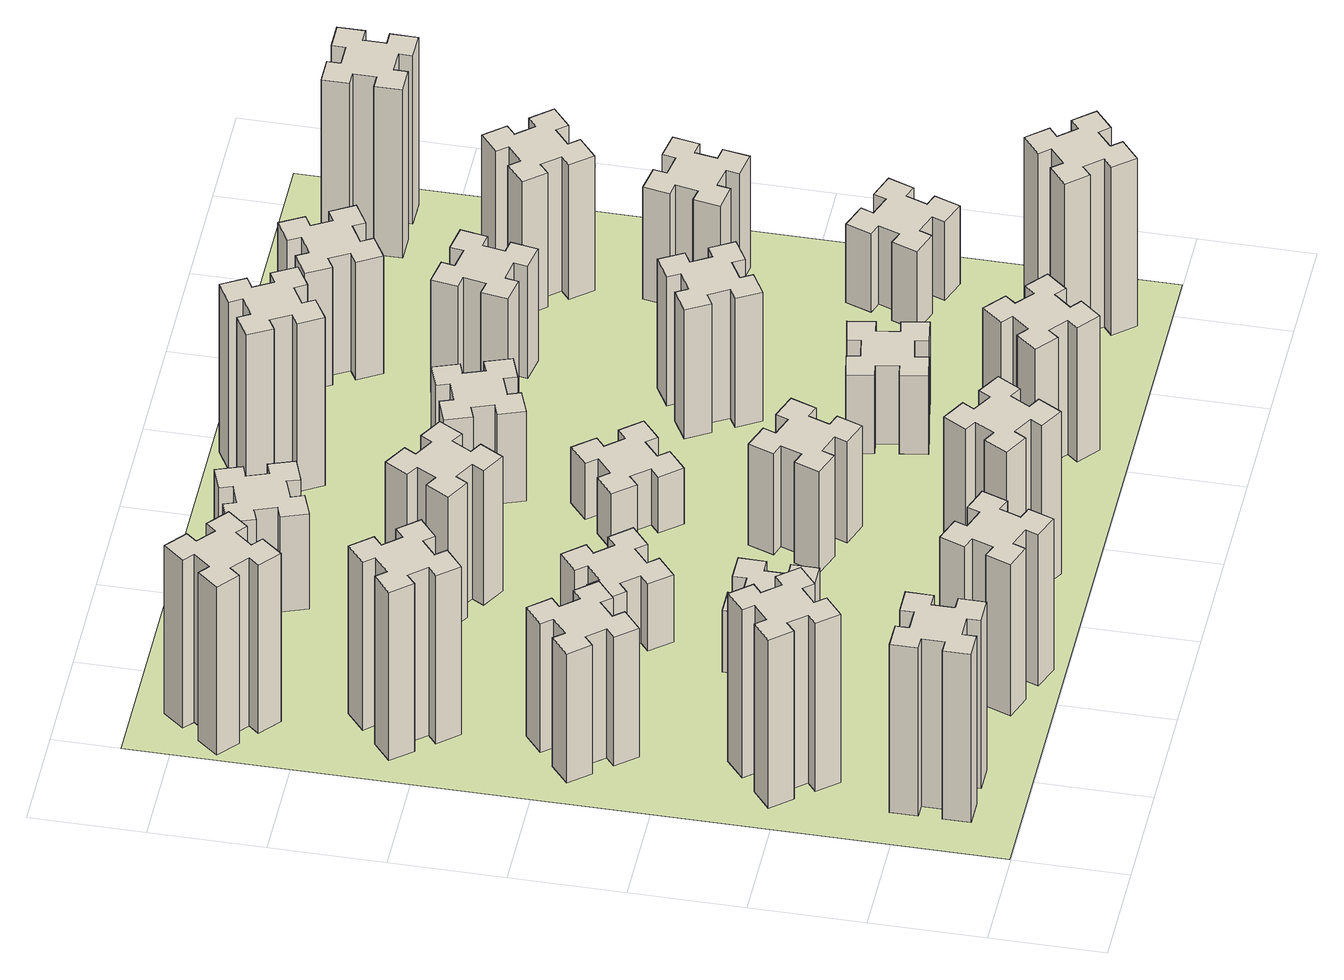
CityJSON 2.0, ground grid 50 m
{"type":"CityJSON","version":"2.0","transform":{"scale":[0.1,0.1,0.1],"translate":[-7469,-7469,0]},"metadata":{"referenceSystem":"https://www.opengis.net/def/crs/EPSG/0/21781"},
"CityObjects":{
"building1":{"type":"Building","attributes":{"class":"1000","function":"1000","usage":"1000","yearOfConstruction":2016,"roofType":"1000","measuredHeight":90,"storeysAboveGround":30,"storeysBelowGround":0},"geometry":[{"type":"Solid","lod":"1","boundaries":[[[[0,1,2,3,4,5,6,7,8,9,10,11,12,13,14,15,16,17,18,19]],[[17,16,20,21]],[[16,15,22,20]],[[15,14,23,22]],[[14,13,24,23]],[[13,12,25,24]],[[12,11,26,25]],[[11,10,27,26]],[[10,9,28,27]],[[9,8,29,28]],[[8,7,30,29]],[[7,6,31,30]],[[6,5,32,31]],[[5,4,33,32]],[[4,3,34,33]],[[3,2,35,34]],[[2,1,36,35]],[[1,0,37,36]],[[0,19,38,37]],[[19,18,39,38]],[[18,17,21,39]],[[24,25,26,27,28,29,30,31,32,33,34,35,36,37,38,39,21,20,22,23]]]]}]},
"building2":{"type":"Building","attributes":{"class":"1000","function":"1000","usage":"1000","yearOfConstruction":2016,"roofType":"1000","measuredHeight":90,"storeysAboveGround":30,"storeysBelowGround":0},"geometry":[{"type":"Solid","lod":"1","boundaries":[[[[40,41,42,43,44,45,46,47,48,49,50,51,52,53,54,55,56,57,58,59]],[[57,56,60,61]],[[56,55,62,60]],[[55,54,63,62]],[[54,53,64,63]],[[53,52,65,64]],[[52,51,66,65]],[[51,50,67,66]],[[50,49,68,67]],[[49,48,69,68]],[[48,47,70,69]],[[47,46,71,70]],[[46,45,72,71]],[[45,44,73,72]],[[44,43,74,73]],[[43,42,75,74]],[[42,41,76,75]],[[41,40,77,76]],[[40,59,78,77]],[[59,58,79,78]],[[58,57,61,79]],[[64,65,66,67,68,69,70,71,72,73,74,75,76,77,78,79,61,60,62,63]]]]}]},
"building3":{"type":"Building","attributes":{"class":"1000","function":"1000","usage":"1000","yearOfConstruction":2016,"roofType":"1000","measuredHeight":69,"storeysAboveGround":30,"storeysBelowGround":0},"geometry":[{"type":"Solid","lod":"1","boundaries":[[[[80,81,82,83,84,85,86,87,88,89,90,91,92,93,94,95,96,97,98,99]],[[97,96,100,101]],[[96,95,102,100]],[[95,94,103,102]],[[94,93,104,103]],[[93,92,105,104]],[[92,91,106,105]],[[91,90,107,106]],[[90,89,108,107]],[[89,88,109,108]],[[88,87,110,109]],[[87,86,111,110]],[[86,85,112,111]],[[85,84,113,112]],[[84,83,114,113]],[[83,82,115,114]],[[82,81,116,115]],[[81,80,117,116]],[[80,99,118,117]],[[99,98,119,118]],[[98,97,101,119]],[[104,105,106,107,108,109,110,111,112,113,114,115,116,117,118,119,101,100,102,103]]]]}]},
"building4":{"type":"Building","attributes":{"class":"1000","function":"1000","usage":"1000","yearOfConstruction":2016,"roofType":"1000","measuredHeight":90,"storeysAboveGround":30,"storeysBelowGround":0},"geometry":[{"type":"Solid","lod":"1","boundaries":[[[[120,121,122,123,124,125,126,127,128,129,130,131,132,133,134,135,136,137,138,139]],[[137,136,140,141]],[[136,135,142,140]],[[135,134,143,142]],[[134,133,144,143]],[[133,132,145,144]],[[132,131,146,145]],[[131,130,147,146]],[[130,129,148,147]],[[129,128,149,148]],[[128,127,150,149]],[[127,126,151,150]],[[126,125,152,151]],[[125,124,153,152]],[[124,123,154,153]],[[123,122,155,154]],[[122,121,156,155]],[[121,120,157,156]],[[120,139,158,157]],[[139,138,159,158]],[[138,137,141,159]],[[144,145,146,147,148,149,150,151,152,153,154,155,156,157,158,159,141,140,142,143]]]]}]},
"building5":{"type":"Building","attributes":{"class":"1000","function":"1000","usage":"1000","yearOfConstruction":2016,"roofType":"1000","measuredHeight":81,"storeysAboveGround":30,"storeysBelowGround":0},"geometry":[{"type":"Solid","lod":"1","boundaries":[[[[160,161,162,163,164,165,166,167,168,169,170,171,172,173,174,175,176,177,178,179]],[[177,176,180,181]],[[176,175,182,180]],[[175,174,183,182]],[[174,173,184,183]],[[173,172,185,184]],[[172,171,186,185]],[[171,170,187,186]],[[170,169,188,187]],[[169,168,189,188]],[[168,167,190,189]],[[167,166,191,190]],[[166,165,192,191]],[[165,164,193,192]],[[164,163,194,193]],[[163,162,195,194]],[[162,161,196,195]],[[161,160,197,196]],[[160,179,198,197]],[[179,178,199,198]],[[178,177,181,199]],[[184,185,186,187,188,189,190,191,192,193,194,195,196,197,198,199,181,180,182,183]]]]}]},
"building6":{"type":"Building","attributes":{"class":"1000","function":"1000","usage":"1000","yearOfConstruction":2016,"roofType":"1000","measuredHeight":90,"storeysAboveGround":30,"storeysBelowGround":0},"geometry":[{"type":"Solid","lod":"1","boundaries":[[[[200,201,202,203,204,205,206,207,208,209,210,211,212,213,214,215,216,217,218,219]],[[217,216,220,221]],[[216,215,222,220]],[[215,214,223,222]],[[214,213,224,223]],[[213,212,225,224]],[[212,211,226,225]],[[211,210,227,226]],[[210,209,228,227]],[[209,208,229,228]],[[208,207,230,229]],[[207,206,231,230]],[[206,205,232,231]],[[205,204,233,232]],[[204,203,234,233]],[[203,202,235,234]],[[202,201,236,235]],[[201,200,237,236]],[[200,219,238,237]],[[219,218,239,238]],[[218,217,221,239]],[[224,225,226,227,228,229,230,231,232,233,234,235,236,237,238,239,221,220,222,223]]]]}]},
"building7":{"type":"Building","attributes":{"class":"1000","function":"1000","usage":"1000","yearOfConstruction":2016,"roofType":"1000","measuredHeight":33,"storeysAboveGround":30,"storeysBelowGround":0},"geometry":[{"type":"Solid","lod":"1","boundaries":[[[[240,241,242,243,244,245,246,247,248,249,250,251,252,253,254,255,256,257,258,259]],[[257,256,260,261]],[[256,255,262,260]],[[255,254,263,262]],[[254,253,264,263]],[[253,252,265,264]],[[252,251,266,265]],[[251,250,267,266]],[[250,249,268,267]],[[249,248,269,268]],[[248,247,270,269]],[[247,246,271,270]],[[246,245,272,271]],[[245,244,273,272]],[[244,243,274,273]],[[243,242,275,274]],[[242,241,276,275]],[[241,240,277,276]],[[240,259,278,277]],[[259,258,279,278]],[[258,257,261,279]],[[264,265,266,267,268,269,270,271,272,273,274,275,276,277,278,279,261,260,262,263]]]]}]},
"building8":{"type":"Building","attributes":{"class":"1000","function":"1000","usage":"1000","yearOfConstruction":2016,"roofType":"1000","measuredHeight":36,"storeysAboveGround":30,"storeysBelowGround":0},"geometry":[{"type":"Solid","lod":"1","boundaries":[[[[280,281,282,283,284,285,286,287,288,289,290,291,292,293,294,295,296,297,298,299]],[[297,296,300,301]],[[296,295,302,300]],[[295,294,303,302]],[[294,293,304,303]],[[293,292,305,304]],[[292,291,306,305]],[[291,290,307,306]],[[290,289,308,307]],[[289,288,309,308]],[[288,287,310,309]],[[287,286,311,310]],[[286,285,312,311]],[[285,284,313,312]],[[284,283,314,313]],[[283,282,315,314]],[[282,281,316,315]],[[281,280,317,316]],[[280,299,318,317]],[[299,298,319,318]],[[298,297,301,319]],[[304,305,306,307,308,309,310,311,312,313,314,315,316,317,318,319,301,300,302,303]]]]}]},
"building9":{"type":"Building","attributes":{"class":"1000","function":"1000","usage":"1000","yearOfConstruction":2016,"roofType":"1000","measuredHeight":87,"storeysAboveGround":30,"storeysBelowGround":0},"geometry":[{"type":"Solid","lod":"1","boundaries":[[[[320,321,322,323,324,325,326,327,328,329,330,331,332,333,334,335,336,337,338,339]],[[337,336,340,341]],[[336,335,342,340]],[[335,334,343,342]],[[334,333,344,343]],[[333,332,345,344]],[[332,331,346,345]],[[331,330,347,346]],[[330,329,348,347]],[[329,328,349,348]],[[328,327,350,349]],[[327,326,351,350]],[[326,325,352,351]],[[325,324,353,352]],[[324,323,354,353]],[[323,322,355,354]],[[322,321,356,355]],[[321,320,357,356]],[[320,339,358,357]],[[339,338,359,358]],[[338,337,341,359]],[[344,345,346,347,348,349,350,351,352,353,354,355,356,357,358,359,341,340,342,343]]]]}]},
"building10":{"type":"Building","attributes":{"class":"1000","function":"1000","usage":"1000","yearOfConstruction":2016,"roofType":"1000","measuredHeight":72,"storeysAboveGround":30,"storeysBelowGround":0},"geometry":[{"type":"Solid","lod":"1","boundaries":[[[[360,361,362,363,364,365,366,367,368,369,370,371,372,373,374,375,376,377,378,379]],[[377,376,380,381]],[[376,375,382,380]],[[375,374,383,382]],[[374,373,384,383]],[[373,372,385,384]],[[372,371,386,385]],[[371,370,387,386]],[[370,369,388,387]],[[369,368,389,388]],[[368,367,390,389]],[[367,366,391,390]],[[366,365,392,391]],[[365,364,393,392]],[[364,363,394,393]],[[363,362,395,394]],[[362,361,396,395]],[[361,360,397,396]],[[360,379,398,397]],[[379,378,399,398]],[[378,377,381,399]],[[384,385,386,387,388,389,390,391,392,393,394,395,396,397,398,399,381,380,382,383]]]]}]},
"building11":{"type":"Building","attributes":{"class":"1000","function":"1000","usage":"1000","yearOfConstruction":2016,"roofType":"1000","measuredHeight":51,"storeysAboveGround":30,"storeysBelowGround":0},"geometry":[{"type":"Solid","lod":"1","boundaries":[[[[400,401,402,403,404,405,406,407,408,409,410,411,412,413,414,415,416,417,418,419]],[[417,416,420,421]],[[416,415,422,420]],[[415,414,423,422]],[[414,413,424,423]],[[413,412,425,424]],[[412,411,426,425]],[[411,410,427,426]],[[410,409,428,427]],[[409,408,429,428]],[[408,407,430,429]],[[407,406,431,430]],[[406,405,432,431]],[[405,404,433,432]],[[404,403,434,433]],[[403,402,435,434]],[[402,401,436,435]],[[401,400,437,436]],[[400,419,438,437]],[[419,418,439,438]],[[418,417,421,439]],[[424,425,426,427,428,429,430,431,432,433,434,435,436,437,438,439,421,420,422,423]]]]}]},
"building12":{"type":"Building","attributes":{"class":"1000","function":"1000","usage":"1000","yearOfConstruction":2016,"roofType":"1000","measuredHeight":54,"storeysAboveGround":30,"storeysBelowGround":0},"geometry":[{"type":"Solid","lod":"1","boundaries":[[[[440,441,442,443,444,445,446,447,448,449,450,451,452,453,454,455,456,457,458,459]],[[457,456,460,461]],[[456,455,462,460]],[[455,454,463,462]],[[454,453,464,463]],[[453,452,465,464]],[[452,451,466,465]],[[451,450,467,466]],[[450,449,468,467]],[[449,448,469,468]],[[448,447,470,469]],[[447,446,471,470]],[[446,445,472,471]],[[445,444,473,472]],[[444,443,474,473]],[[443,442,475,474]],[[442,441,476,475]],[[441,440,477,476]],[[440,459,478,477]],[[459,458,479,478]],[[458,457,461,479]],[[464,465,466,467,468,469,470,471,472,473,474,475,476,477,478,479,461,460,462,463]]]]}]},
"building13":{"type":"Building","attributes":{"class":"1000","function":"1000","usage":"1000","yearOfConstruction":2016,"roofType":"1000","measuredHeight":30,"storeysAboveGround":30,"storeysBelowGround":0},"geometry":[{"type":"Solid","lod":"1","boundaries":[[[[480,481,482,483,484,485,486,487,488,489,490,491,492,493,494,495,496,497,498,499]],[[497,496,500,501]],[[496,495,502,500]],[[495,494,503,502]],[[494,493,504,503]],[[493,492,505,504]],[[492,491,506,505]],[[491,490,507,506]],[[490,489,508,507]],[[489,488,509,508]],[[488,487,510,509]],[[487,486,511,510]],[[486,485,512,511]],[[485,484,513,512]],[[484,483,514,513]],[[483,482,515,514]],[[482,481,516,515]],[[481,480,517,516]],[[480,499,518,517]],[[499,498,519,518]],[[498,497,501,519]],[[504,505,506,507,508,509,510,511,512,513,514,515,516,517,518,519,501,500,502,503]]]]}]},
"building14":{"type":"Building","attributes":{"class":"1000","function":"1000","usage":"1000","yearOfConstruction":2016,"roofType":"1000","measuredHeight":72,"storeysAboveGround":30,"storeysBelowGround":0},"geometry":[{"type":"Solid","lod":"1","boundaries":[[[[520,521,522,523,524,525,526,527,528,529,530,531,532,533,534,535,536,537,538,539]],[[537,536,540,541]],[[536,535,542,540]],[[535,534,543,542]],[[534,533,544,543]],[[533,532,545,544]],[[532,531,546,545]],[[531,530,547,546]],[[530,529,548,547]],[[529,528,549,548]],[[528,527,550,549]],[[527,526,551,550]],[[526,525,552,551]],[[525,524,553,552]],[[524,523,554,553]],[[523,522,555,554]],[[522,521,556,555]],[[521,520,557,556]],[[520,539,558,557]],[[539,538,559,558]],[[538,537,541,559]],[[544,545,546,547,548,549,550,551,552,553,554,555,556,557,558,559,541,540,542,543]]]]}]},
"building15":{"type":"Building","attributes":{"class":"1000","function":"1000","usage":"1000","yearOfConstruction":2016,"roofType":"1000","measuredHeight":48,"storeysAboveGround":30,"storeysBelowGround":0},"geometry":[{"type":"Solid","lod":"1","boundaries":[[[[560,561,562,563,564,565,566,567,568,569,570,571,572,573,574,575,576,577,578,579]],[[577,576,580,581]],[[576,575,582,580]],[[575,574,583,582]],[[574,573,584,583]],[[573,572,585,584]],[[572,571,586,585]],[[571,570,587,586]],[[570,569,588,587]],[[569,568,589,588]],[[568,567,590,589]],[[567,566,591,590]],[[566,565,592,591]],[[565,564,593,592]],[[564,563,594,593]],[[563,562,595,594]],[[562,561,596,595]],[[561,560,597,596]],[[560,579,598,597]],[[579,578,599,598]],[[578,577,581,599]],[[584,585,586,587,588,589,590,591,592,593,594,595,596,597,598,599,581,580,582,583]]]]}]},
"building16":{"type":"Building","attributes":{"class":"1000","function":"1000","usage":"1000","yearOfConstruction":2016,"roofType":"1000","measuredHeight":90,"storeysAboveGround":30,"storeysBelowGround":0},"geometry":[{"type":"Solid","lod":"1","boundaries":[[[[600,601,602,603,604,605,606,607,608,609,610,611,612,613,614,615,616,617,618,619]],[[617,616,620,621]],[[616,615,622,620]],[[615,614,623,622]],[[614,613,624,623]],[[613,612,625,624]],[[612,611,626,625]],[[611,610,627,626]],[[610,609,628,627]],[[609,608,629,628]],[[608,607,630,629]],[[607,606,631,630]],[[606,605,632,631]],[[605,604,633,632]],[[604,603,634,633]],[[603,602,635,634]],[[602,601,636,635]],[[601,600,637,636]],[[600,619,638,637]],[[619,618,639,638]],[[618,617,621,639]],[[624,625,626,627,628,629,630,631,632,633,634,635,636,637,638,639,621,620,622,623]]]]}]},
"building17":{"type":"Building","attributes":{"class":"1000","function":"1000","usage":"1000","yearOfConstruction":2016,"roofType":"1000","measuredHeight":42,"storeysAboveGround":30,"storeysBelowGround":0},"geometry":[{"type":"Solid","lod":"1","boundaries":[[[[640,641,642,643,644,645,646,647,648,649,650,651,652,653,654,655,656,657,658,659]],[[657,656,660,661]],[[656,655,662,660]],[[655,654,663,662]],[[654,653,664,663]],[[653,652,665,664]],[[652,651,666,665]],[[651,650,667,666]],[[650,649,668,667]],[[649,648,669,668]],[[648,647,670,669]],[[647,646,671,670]],[[646,645,672,671]],[[645,644,673,672]],[[644,643,674,673]],[[643,642,675,674]],[[642,641,676,675]],[[641,640,677,676]],[[640,659,678,677]],[[659,658,679,678]],[[658,657,661,679]],[[664,665,666,667,668,669,670,671,672,673,674,675,676,677,678,679,661,660,662,663]]]]}]},
"building18":{"type":"Building","attributes":{"class":"1000","function":"1000","usage":"1000","yearOfConstruction":2016,"roofType":"1000","measuredHeight":69,"storeysAboveGround":30,"storeysBelowGround":0},"geometry":[{"type":"Solid","lod":"1","boundaries":[[[[680,681,682,683,684,685,686,687,688,689,690,691,692,693,694,695,696,697,698,699]],[[697,696,700,701]],[[696,695,702,700]],[[695,694,703,702]],[[694,693,704,703]],[[693,692,705,704]],[[692,691,706,705]],[[691,690,707,706]],[[690,689,708,707]],[[689,688,709,708]],[[688,687,710,709]],[[687,686,711,710]],[[686,685,712,711]],[[685,684,713,712]],[[684,683,714,713]],[[683,682,715,714]],[[682,681,716,715]],[[681,680,717,716]],[[680,699,718,717]],[[699,698,719,718]],[[698,697,701,719]],[[704,705,706,707,708,709,710,711,712,713,714,715,716,717,718,719,701,700,702,703]]]]}]},
"building19":{"type":"Building","attributes":{"class":"1000","function":"1000","usage":"1000","yearOfConstruction":2016,"roofType":"1000","measuredHeight":60,"storeysAboveGround":30,"storeysBelowGround":0},"geometry":[{"type":"Solid","lod":"1","boundaries":[[[[720,721,722,723,724,725,726,727,728,729,730,731,732,733,734,735,736,737,738,739]],[[737,736,740,741]],[[736,735,742,740]],[[735,734,743,742]],[[734,733,744,743]],[[733,732,745,744]],[[732,731,746,745]],[[731,730,747,746]],[[730,729,748,747]],[[729,728,749,748]],[[728,727,750,749]],[[727,726,751,750]],[[726,725,752,751]],[[725,724,753,752]],[[724,723,754,753]],[[723,722,755,754]],[[722,721,756,755]],[[721,720,757,756]],[[720,739,758,757]],[[739,738,759,758]],[[738,737,741,759]],[[744,745,746,747,748,749,750,751,752,753,754,755,756,757,758,759,741,740,742,743]]]]}]},
"building20":{"type":"Building","attributes":{"class":"1000","function":"1000","usage":"1000","yearOfConstruction":2016,"roofType":"1000","measuredHeight":90,"storeysAboveGround":30,"storeysBelowGround":0},"geometry":[{"type":"Solid","lod":"1","boundaries":[[[[760,761,762,763,764,765,766,767,768,769,770,771,772,773,774,775,776,777,778,779]],[[777,776,780,781]],[[776,775,782,780]],[[775,774,783,782]],[[774,773,784,783]],[[773,772,785,784]],[[772,771,786,785]],[[771,770,787,786]],[[770,769,788,787]],[[769,768,789,788]],[[768,767,790,789]],[[767,766,791,790]],[[766,765,792,791]],[[765,764,793,792]],[[764,763,794,793]],[[763,762,795,794]],[[762,761,796,795]],[[761,760,797,796]],[[760,779,798,797]],[[779,778,799,798]],[[778,777,781,799]],[[784,785,786,787,788,789,790,791,792,793,794,795,796,797,798,799,781,780,782,783]]]]}]},
"building21":{"type":"Building","attributes":{"class":"1000","function":"1000","usage":"1000","yearOfConstruction":2016,"roofType":"1000","measuredHeight":63,"storeysAboveGround":30,"storeysBelowGround":0},"geometry":[{"type":"Solid","lod":"1","boundaries":[[[[800,801,802,803,804,805,806,807,808,809,810,811,812,813,814,815,816,817,818,819]],[[817,816,820,821]],[[816,815,822,820]],[[815,814,823,822]],[[814,813,824,823]],[[813,812,825,824]],[[812,811,826,825]],[[811,810,827,826]],[[810,809,828,827]],[[809,808,829,828]],[[808,807,830,829]],[[807,806,831,830]],[[806,805,832,831]],[[805,804,833,832]],[[804,803,834,833]],[[803,802,835,834]],[[802,801,836,835]],[[801,800,837,836]],[[800,819,838,837]],[[819,818,839,838]],[[818,817,821,839]],[[824,825,826,827,828,829,830,831,832,833,834,835,836,837,838,839,821,820,822,823]]]]}]},
"building22":{"type":"Building","attributes":{"class":"1000","function":"1000","usage":"1000","yearOfConstruction":2016,"roofType":"1000","measuredHeight":42,"storeysAboveGround":30,"storeysBelowGround":0},"geometry":[{"type":"Solid","lod":"1","boundaries":[[[[840,841,842,843,844,845,846,847,848,849,850,851,852,853,854,855,856,857,858,859]],[[857,856,860,861]],[[856,855,862,860]],[[855,854,863,862]],[[854,853,864,863]],[[853,852,865,864]],[[852,851,866,865]],[[851,850,867,866]],[[850,849,868,867]],[[849,848,869,868]],[[848,847,870,869]],[[847,846,871,870]],[[846,845,872,871]],[[845,844,873,872]],[[844,843,874,873]],[[843,842,875,874]],[[842,841,876,875]],[[841,840,877,876]],[[840,859,878,877]],[[859,858,879,878]],[[858,857,861,879]],[[864,865,866,867,868,869,870,871,872,873,874,875,876,877,878,879,861,860,862,863]]]]}]},
"building23":{"type":"Building","attributes":{"class":"1000","function":"1000","usage":"1000","yearOfConstruction":2016,"roofType":"1000","measuredHeight":60,"storeysAboveGround":30,"storeysBelowGround":0},"geometry":[{"type":"Solid","lod":"1","boundaries":[[[[880,881,882,883,884,885,886,887,888,889,890,891,892,893,894,895,896,897,898,899]],[[897,896,900,901]],[[896,895,902,900]],[[895,894,903,902]],[[894,893,904,903]],[[893,892,905,904]],[[892,891,906,905]],[[891,890,907,906]],[[890,889,908,907]],[[889,888,909,908]],[[888,887,910,909]],[[887,886,911,910]],[[886,885,912,911]],[[885,884,913,912]],[[884,883,914,913]],[[883,882,915,914]],[[882,881,916,915]],[[881,880,917,916]],[[880,899,918,917]],[[899,898,919,918]],[[898,897,901,919]],[[904,905,906,907,908,909,910,911,912,913,914,915,916,917,918,919,901,900,902,903]]]]}]},
"building24":{"type":"Building","attributes":{"class":"1000","function":"1000","usage":"1000","yearOfConstruction":2016,"roofType":"1000","measuredHeight":72,"storeysAboveGround":30,"storeysBelowGround":0},"geometry":[{"type":"Solid","lod":"1","boundaries":[[[[920,921,922,923,924,925,926,927,928,929,930,931,932,933,934,935,936,937,938,939]],[[937,936,940,941]],[[936,935,942,940]],[[935,934,943,942]],[[934,933,944,943]],[[933,932,945,944]],[[932,931,946,945]],[[931,930,947,946]],[[930,929,948,947]],[[929,928,949,948]],[[928,927,950,949]],[[927,926,951,950]],[[926,925,952,951]],[[925,924,953,952]],[[924,923,954,953]],[[923,922,955,954]],[[922,921,956,955]],[[921,920,957,956]],[[920,939,958,957]],[[939,938,959,958]],[[938,937,941,959]],[[944,945,946,947,948,949,950,951,952,953,954,955,956,957,958,959,941,940,942,943]]]]}]},
"building25":{"type":"Building","attributes":{"class":"1000","function":"1000","usage":"1000","yearOfConstruction":2016,"roofType":"1000","measuredHeight":90,"storeysAboveGround":30,"storeysBelowGround":0},"geometry":[{"type":"Solid","lod":"1","boundaries":[[[[960,961,962,963,964,965,966,967,968,969,970,971,972,973,974,975,976,977,978,979]],[[977,976,980,981]],[[976,975,982,980]],[[975,974,983,982]],[[974,973,984,983]],[[973,972,985,984]],[[972,971,986,985]],[[971,970,987,986]],[[970,969,988,987]],[[969,968,989,988]],[[968,967,990,989]],[[967,966,991,990]],[[966,965,992,991]],[[965,964,993,992]],[[964,963,994,993]],[[963,962,995,994]],[[962,961,996,995]],[[961,960,997,996]],[[960,979,998,997]],[[979,978,999,998]],[[978,977,981,999]],[[984,985,986,987,988,989,990,991,992,993,994,995,996,997,998,999,981,980,982,983]]]]}]},
"landuse1":{"type":"LandUse","attributes":{"name":"plot1","function":"1010"},"geometry":[{"type":"MultiSurface","lod":"1","boundaries":[[[1000,1001,1002,1003]]]}]}
},
"vertices":[
[265,425,0],[265,325,0],[205,325,0],[205,205,0],[325,205,0],[325,265,0],[425,265,0],[425,205,0],[545,205,0],[545,325,0],[485,325,0],[485,425,0],[545,425,0],[545,545,0],[425,545,0],[425,485,0],[325,485,0],[325,545,0],[205,545,0],[205,425,0],[325,485,900],[325,545,900],[425,485,900],[425,545,900],[545,545,900],[545,425,900],[485,425,900],[485,325,900],[545,325,900],[545,205,900],[425,205,900],[425,265,900],[325,265,900],[325,205,900],[205,205,900],[205,325,900],[265,325,900],[265,425,900],[205,425,900],[205,545,900],
[492,1048,0],[427,1124,0],[473,1163,0],[396,1255,0],[304,1178,0],[343,1132,0],[266,1067,0],[228,1113,0],[136,1036,0],[213,944,0],[259,983,0],[323,906,0],[277,868,0],[354,776,0],[446,853,0],[408,899,0],[484,963,0],[523,917,0],[615,994,0],[538,1086,0],[484,963,900],[523,917,900],[408,899,900],[446,853,900],[354,776,900],[277,868,900],[323,906,900],[259,983,900],[213,944,900],[136,1036,900],[228,1113,900],[266,1067,900],[343,1132,900],[304,1178,900],[396,1255,900],[473,1163,900],[427,1124,900],[492,1048,900],[538,1086,900],[615,994,900],
[492,1888,0],[427,1964,0],[473,2003,0],[396,2095,0],[304,2018,0],[343,1972,0],[266,1907,0],[228,1953,0],[136,1876,0],[213,1784,0],[259,1823,0],[323,1746,0],[277,1708,0],[354,1616,0],[446,1693,0],[408,1739,0],[484,1803,0],[523,1757,0],[615,1834,0],[538,1926,0],[484,1803,690],[523,1757,690],[408,1739,690],[446,1693,690],[354,1616,690],[277,1708,690],[323,1746,690],[259,1823,690],[213,1784,690],[136,1876,690],[228,1953,690],[266,1907,690],[343,1972,690],[304,2018,690],[396,2095,690],[473,2003,690],[427,1964,690],[492,1888,690],[538,1926,690],[615,1834,690],
[492,2628,0],[427,2704,0],[473,2743,0],[396,2835,0],[304,2758,0],[343,2712,0],[266,2647,0],[228,2693,0],[136,2616,0],[213,2524,0],[259,2563,0],[323,2486,0],[277,2448,0],[354,2356,0],[446,2433,0],[408,2479,0],[484,2543,0],[523,2497,0],[615,2574,0],[538,2666,0],[484,2543,900],[523,2497,900],[408,2479,900],[446,2433,900],[354,2356,900],[277,2448,900],[323,2486,900],[259,2563,900],[213,2524,900],[136,2616,900],[228,2693,900],[266,2647,900],[343,2712,900],[304,2758,900],[396,2835,900],[473,2743,900],[427,2704,900],[492,2628,900],[538,2666,900],[615,2574,900],
[1029,360,0],[995,266,0],[939,287,0],[897,174,0],[1010,133,0],[1031,189,0],[1125,155,0],[1104,99,0],[1217,57,0],[1258,170,0],[1202,191,0],[1236,285,0],[1292,264,0],[1333,377,0],[1220,418,0],[1200,362,0],[1106,396,0],[1127,452,0],[1014,493,0],[973,380,0],[1106,396,810],[1127,452,810],[1200,362,810],[1220,418,810],[1333,377,810],[1292,264,810],[1236,285,810],[1202,191,810],[1258,170,810],[1217,57,810],[1104,99,810],[1125,155,810],[1031,189,810],[1010,133,810],[897,174,810],[939,287,810],[995,266,810],[1029,360,810],[973,380,810],[1014,493,810],
[384,3387,0],[308,3452,0],[346,3498,0],[254,3575,0],[177,3483,0],[223,3444,0],[159,3368,0],[113,3406,0],[36,3314,0],[128,3237,0],[166,3283,0],[243,3219,0],[204,3173,0],[296,3096,0],[373,3188,0],[327,3226,0],[392,3303,0],[438,3264,0],[515,3356,0],[423,3433,0],[392,3303,900],[438,3264,900],[327,3226,900],[373,3188,900],[296,3096,900],[204,3173,900],[243,3219,900],[166,3283,900],[128,3237,900],[36,3314,900],[113,3406,900],[159,3368,900],[223,3444,900],[177,3483,900],[254,3575,900],[346,3498,900],[308,3452,900],[384,3387,900],[423,3433,900],[515,3356,900],
[1065,1105,0],[1165,1105,0],[1165,1045,0],[1285,1045,0],[1285,1165,0],[1225,1165,0],[1225,1265,0],[1285,1265,0],[1285,1385,0],[1165,1385,0],[1165,1325,0],[1065,1325,0],[1065,1385,0],[945,1385,0],[945,1265,0],[1005,1265,0],[1005,1165,0],[945,1165,0],[945,1045,0],[1065,1045,0],[1005,1165,330],[945,1165,330],[1005,1265,330],[945,1265,330],[945,1385,330],[1065,1385,330],[1065,1325,330],[1165,1325,330],[1165,1385,330],[1285,1385,330],[1285,1265,330],[1225,1265,330],[1225,1165,330],[1285,1165,330],[1285,1045,330],[1165,1045,330],[1165,1105,330],[1065,1105,330],[1065,1045,330],[945,1045,330],
[1083,1972,0],[1006,1907,0],[968,1953,0],[876,1876,0],[953,1784,0],[999,1823,0],[1063,1746,0],[1017,1708,0],[1094,1616,0],[1186,1693,0],[1148,1739,0],[1224,1803,0],[1263,1757,0],[1355,1834,0],[1278,1926,0],[1232,1888,0],[1167,1964,0],[1213,2003,0],[1136,2095,0],[1044,2018,0],[1167,1964,360],[1213,2003,360],[1232,1888,360],[1278,1926,360],[1355,1834,360],[1263,1757,360],[1224,1803,360],[1148,1739,360],[1186,1693,360],[1094,1616,360],[1017,1708,360],[1063,1746,360],[999,1823,360],[953,1784,360],[876,1876,360],[968,1953,360],[1006,1907,360],[1083,1972,360],[1044,2018,360],[1136,2095,360],
[1657,305,0],[1744,255,0],[1714,203,0],[1818,143,0],[1878,247,0],[1826,277,0],[1876,364,0],[1928,334,0],[1988,438,0],[1884,498,0],[1854,446,0],[1767,496,0],[1797,548,0],[1693,608,0],[1633,504,0],[1685,474,0],[1635,387,0],[1583,417,0],[1523,313,0],[1627,253,0],[1635,387,870],[1583,417,870],[1685,474,870],[1633,504,870],[1693,608,870],[1797,548,870],[1767,496,870],[1854,446,870],[1884,498,870],[1988,438,870],[1928,334,870],[1876,364,870],[1826,277,870],[1878,247,870],[1818,143,870],[1714,203,870],[1744,255,870],[1657,305,870],[1627,253,870],[1523,313,870],
[1314,2666,0],[1227,2716,0],[1257,2768,0],[1153,2828,0],[1093,2724,0],[1145,2694,0],[1095,2607,0],[1043,2637,0],[983,2533,0],[1087,2473,0],[1117,2525,0],[1204,2475,0],[1174,2423,0],[1278,2363,0],[1338,2467,0],[1286,2497,0],[1336,2584,0],[1388,2554,0],[1448,2658,0],[1344,2718,0],[1336,2584,720],[1388,2554,720],[1286,2497,720],[1338,2467,720],[1278,2363,720],[1174,2423,720],[1204,2475,720],[1117,2525,720],[1087,2473,720],[983,2533,720],[1043,2637,720],[1095,2607,720],[1145,2694,720],[1093,2724,720],[1153,2828,720],[1257,2768,720],[1227,2716,720],[1314,2666,720],[1344,2718,720],[1448,2658,720],
[1125,3456,0],[1031,3422,0],[1010,3478,0],[897,3437,0],[939,3324,0],[995,3345,0],[1029,3251,0],[973,3230,0],[1014,3117,0],[1127,3159,0],[1106,3215,0],[1200,3249,0],[1220,3193,0],[1333,3234,0],[1292,3347,0],[1236,3326,0],[1202,3420,0],[1258,3440,0],[1217,3553,0],[1104,3512,0],[1202,3420,510],[1258,3440,510],[1236,3326,510],[1292,3347,510],[1333,3234,510],[1220,3193,510],[1200,3249,510],[1106,3215,510],[1127,3159,510],[1014,3117,510],[973,3230,510],[1029,3251,510],[995,3345,510],[939,3324,510],[897,3437,510],[1010,3478,510],[1031,3422,510],[1125,3456,510],[1104,3512,510],[1217,3553,510],
[1769,1300,0],[1735,1206,0],[1679,1227,0],[1637,1114,0],[1750,1073,0],[1771,1129,0],[1865,1095,0],[1844,1039,0],[1957,997,0],[1998,1110,0],[1942,1131,0],[1976,1225,0],[2032,1204,0],[2073,1317,0],[1960,1358,0],[1940,1302,0],[1846,1336,0],[1867,1392,0],[1754,1433,0],[1713,1320,0],[1846,1336,540],[1867,1392,540],[1940,1302,540],[1960,1358,540],[2073,1317,540],[2032,1204,540],[1976,1225,540],[1942,1131,540],[1998,1110,540],[1957,997,540],[1844,1039,540],[1865,1095,540],[1771,1129,540],[1750,1073,540],[1637,1114,540],[1679,1227,540],[1735,1206,540],[1769,1300,540],[1713,1320,540],[1754,1433,540],
[1972,1988,0],[1907,2064,0],[1953,2103,0],[1876,2195,0],[1784,2118,0],[1823,2072,0],[1746,2007,0],[1708,2053,0],[1616,1976,0],[1693,1884,0],[1739,1923,0],[1803,1846,0],[1757,1808,0],[1834,1716,0],[1926,1793,0],[1888,1839,0],[1964,1903,0],[2003,1857,0],[2095,1934,0],[2018,2026,0],[1964,1903,300],[2003,1857,300],[1888,1839,300],[1926,1793,300],[1834,1716,300],[1757,1808,300],[1803,1846,300],[1739,1923,300],[1693,1884,300],[1616,1976,300],[1708,2053,300],[1746,2007,300],[1823,2072,300],[1784,2118,300],[1876,2195,300],[1953,2103,300],[1907,2064,300],[1972,1988,300],[2018,2026,300],[2095,1934,300],
[2486,323,0],[2563,259,0],[2524,213,0],[2616,136,0],[2693,228,0],[2647,266,0],[2712,343,0],[2758,304,0],[2835,396,0],[2743,473,0],[2704,427,0],[2628,492,0],[2666,538,0],[2574,615,0],[2497,523,0],[2543,484,0],[2479,408,0],[2433,446,0],[2356,354,0],[2448,277,0],[2479,408,720],[2433,446,720],[2543,484,720],[2497,523,720],[2574,615,720],[2666,538,720],[2628,492,720],[2704,427,720],[2743,473,720],[2835,396,720],[2758,304,720],[2712,343,720],[2647,266,720],[2693,228,720],[2616,136,720],[2524,213,720],[2563,259,720],[2486,323,720],[2448,277,720],[2356,354,720],
[1946,2475,0],[2040,2509,0],[2060,2453,0],[2173,2494,0],[2132,2607,0],[2076,2586,0],[2042,2680,0],[2098,2700,0],[2057,2813,0],[1944,2772,0],[1965,2716,0],[1871,2682,0],[1850,2738,0],[1737,2697,0],[1779,2584,0],[1835,2605,0],[1869,2511,0],[1813,2490,0],[1854,2377,0],[1967,2419,0],[1869,2511,480],[1813,2490,480],[1835,2605,480],[1779,2584,480],[1737,2697,480],[1850,2738,480],[1871,2682,480],[1965,2716,480],[1944,2772,480],[2057,2813,480],[2098,2700,480],[2042,2680,480],[2076,2586,480],[2132,2607,480],[2173,2494,480],[2060,2453,480],[2040,2509,480],[1946,2475,480],[1967,2419,480],[1854,2377,480],
[1844,3556,0],[1757,3506,0],[1727,3558,0],[1623,3498,0],[1683,3394,0],[1735,3424,0],[1785,3337,0],[1733,3307,0],[1793,3203,0],[1897,3263,0],[1867,3315,0],[1954,3365,0],[1984,3313,0],[2088,3373,0],[2028,3477,0],[1976,3447,0],[1926,3534,0],[1978,3564,0],[1918,3668,0],[1814,3608,0],[1926,3534,900],[1978,3564,900],[1976,3447,900],[2028,3477,900],[2088,3373,900],[1984,3313,900],[1954,3365,900],[1867,3315,900],[1897,3263,900],[1793,3203,900],[1733,3307,900],[1785,3337,900],[1735,3424,900],[1683,3394,900],[1623,3498,900],[1727,3558,900],[1757,3506,900],[1844,3556,900],[1814,3608,900],[1918,3668,900],
[2625,1132,0],[2527,1115,0],[2517,1174,0],[2398,1153,0],[2419,1035,0],[2478,1045,0],[2496,947,0],[2437,937,0],[2457,818,0],[2576,839,0],[2565,898,0],[2664,916,0],[2674,857,0],[2792,877,0],[2771,996,0],[2712,985,0],[2695,1084,0],[2754,1094,0],[2733,1212,0],[2615,1191,0],[2695,1084,420],[2754,1094,420],[2712,985,420],[2771,996,420],[2792,877,420],[2674,857,420],[2664,916,420],[2565,898,420],[2576,839,420],[2457,818,420],[2437,937,420],[2496,947,420],[2478,1045,420],[2419,1035,420],[2398,1153,420],[2517,1174,420],[2527,1115,420],[2625,1132,420],[2615,1191,420],[2733,1212,420],
[2475,1744,0],[2525,1657,0],[2473,1627,0],[2533,1523,0],[2637,1583,0],[2607,1635,0],[2694,1685,0],[2724,1633,0],[2828,1693,0],[2768,1797,0],[2716,1767,0],[2666,1854,0],[2718,1884,0],[2658,1988,0],[2554,1928,0],[2584,1876,0],[2497,1826,0],[2467,1878,0],[2363,1818,0],[2423,1714,0],[2497,1826,690],[2467,1878,690],[2584,1876,690],[2554,1928,690],[2658,1988,690],[2718,1884,690],[2666,1854,690],[2716,1767,690],[2768,1797,690],[2828,1693,690],[2724,1633,690],[2694,1685,690],[2607,1635,690],[2637,1583,690],[2533,1523,690],[2473,1627,690],[2525,1657,690],[2475,1744,690],[2423,1714,690],[2363,1818,690],
[2664,2795,0],[2565,2812,0],[2576,2871,0],[2457,2892,0],[2437,2774,0],[2496,2764,0],[2478,2665,0],[2419,2676,0],[2398,2557,0],[2517,2537,0],[2527,2596,0],[2625,2578,0],[2615,2519,0],[2733,2498,0],[2754,2617,0],[2695,2627,0],[2712,2725,0],[2771,2715,0],[2792,2833,0],[2674,2854,0],[2712,2725,600],[2771,2715,600],[2695,2627,600],[2754,2617,600],[2733,2498,600],[2615,2519,600],[2625,2578,600],[2527,2596,600],[2517,2537,600],[2398,2557,600],[2419,2676,600],[2478,2665,600],[2496,2764,600],[2437,2774,600],[2457,2892,600],[2576,2871,600],[2565,2812,600],[2664,2795,600],[2674,2854,600],[2792,2833,600],
[3468,259,0],[3544,323,0],[3583,277,0],[3675,354,0],[3598,446,0],[3552,408,0],[3487,484,0],[3533,523,0],[3456,615,0],[3364,538,0],[3403,492,0],[3326,427,0],[3288,473,0],[3196,396,0],[3273,304,0],[3319,343,0],[3383,266,0],[3337,228,0],[3414,136,0],[3506,213,0],[3383,266,900],[3337,228,900],[3319,343,900],[3273,304,900],[3196,396,900],[3288,473,900],[3326,427,900],[3403,492,900],[3364,538,900],[3456,615,900],[3533,523,900],[3487,484,900],[3552,408,900],[3598,446,900],[3675,354,900],[3583,277,900],[3544,323,900],[3468,259,900],[3506,213,900],[3414,136,900],
[2716,3347,0],[2666,3434,0],[2718,3464,0],[2658,3568,0],[2554,3508,0],[2584,3456,0],[2497,3406,0],[2467,3458,0],[2363,3398,0],[2423,3294,0],[2475,3324,0],[2525,3237,0],[2473,3207,0],[2533,3103,0],[2637,3163,0],[2607,3215,0],[2694,3265,0],[2724,3213,0],[2828,3273,0],[2768,3377,0],[2694,3265,630],[2724,3213,630],[2607,3215,630],[2637,3163,630],[2533,3103,630],[2473,3207,630],[2525,3237,630],[2475,3324,630],[2423,3294,630],[2363,3398,630],[2467,3458,630],[2497,3406,630],[2584,3456,630],[2554,3508,630],[2658,3568,630],[2718,3464,630],[2666,3434,630],[2716,3347,630],[2768,3377,630],[2828,3273,630],
[3351,1029,0],[3445,995,0],[3424,939,0],[3537,897,0],[3578,1010,0],[3522,1031,0],[3556,1125,0],[3612,1104,0],[3653,1217,0],[3540,1258,0],[3520,1202,0],[3426,1236,0],[3447,1292,0],[3334,1333,0],[3293,1220,0],[3349,1200,0],[3315,1106,0],[3259,1127,0],[3217,1014,0],[3330,973,0],[3315,1106,420],[3259,1127,420],[3349,1200,420],[3293,1220,420],[3334,1333,420],[3447,1292,420],[3426,1236,420],[3520,1202,420],[3540,1258,420],[3653,1217,420],[3612,1104,420],[3556,1125,420],[3522,1031,420],[3578,1010,420],[3537,897,420],[3424,939,420],[3445,995,420],[3351,1029,420],[3330,973,420],[3217,1014,420],
[3267,1856,0],[3365,1838,0],[3355,1779,0],[3473,1758,0],[3494,1877,0],[3435,1887,0],[3452,1985,0],[3511,1975,0],[3532,2093,0],[3414,2114,0],[3404,2055,0],[3305,2072,0],[3316,2131,0],[3197,2152,0],[3177,2034,0],[3236,2024,0],[3218,1925,0],[3159,1936,0],[3138,1817,0],[3257,1797,0],[3218,1925,600],[3159,1936,600],[3236,2024,600],[3177,2034,600],[3197,2152,600],[3316,2131,600],[3305,2072,600],[3404,2055,600],[3414,2114,600],[3532,2093,600],[3511,1975,600],[3452,1985,600],[3435,1887,600],[3494,1877,600],[3473,1758,600],[3355,1779,600],[3365,1838,600],[3267,1856,600],[3257,1797,600],[3138,1817,600],
[3119,2563,0],[3183,2486,0],[3137,2448,0],[3214,2356,0],[3306,2433,0],[3268,2479,0],[3344,2543,0],[3383,2497,0],[3475,2574,0],[3398,2666,0],[3352,2628,0],[3287,2704,0],[3333,2743,0],[3256,2835,0],[3164,2758,0],[3203,2712,0],[3126,2647,0],[3088,2693,0],[2996,2616,0],[3073,2524,0],[3126,2647,720],[3088,2693,720],[3203,2712,720],[3164,2758,720],[3256,2835,720],[3333,2743,720],[3287,2704,720],[3352,2628,720],[3398,2666,720],[3475,2574,720],[3383,2497,720],[3344,2543,720],[3268,2479,720],[3306,2433,720],[3214,2356,720],[3137,2448,720],[3183,2486,720],[3119,2563,720],[3073,2524,720],[2996,2616,720],
[3385,3225,0],[3485,3225,0],[3485,3165,0],[3605,3165,0],[3605,3285,0],[3545,3285,0],[3545,3385,0],[3605,3385,0],[3605,3505,0],[3485,3505,0],[3485,3445,0],[3385,3445,0],[3385,3505,0],[3265,3505,0],[3265,3385,0],[3325,3385,0],[3325,3285,0],[3265,3285,0],[3265,3165,0],[3385,3165,0],[3325,3285,900],[3265,3285,900],[3325,3385,900],[3265,3385,900],[3265,3505,900],[3385,3505,900],[3385,3445,900],[3485,3445,900],[3485,3505,900],[3605,3505,900],[3605,3385,900],[3545,3385,900],[3545,3285,900],[3605,3285,900],[3605,3165,900],[3485,3165,900],[3485,3225,900],[3385,3225,900],[3385,3165,900],[3265,3165,900],
[5,3705,0],[3705,3705,0],[3705,5,0],[5,5,0]
]}
